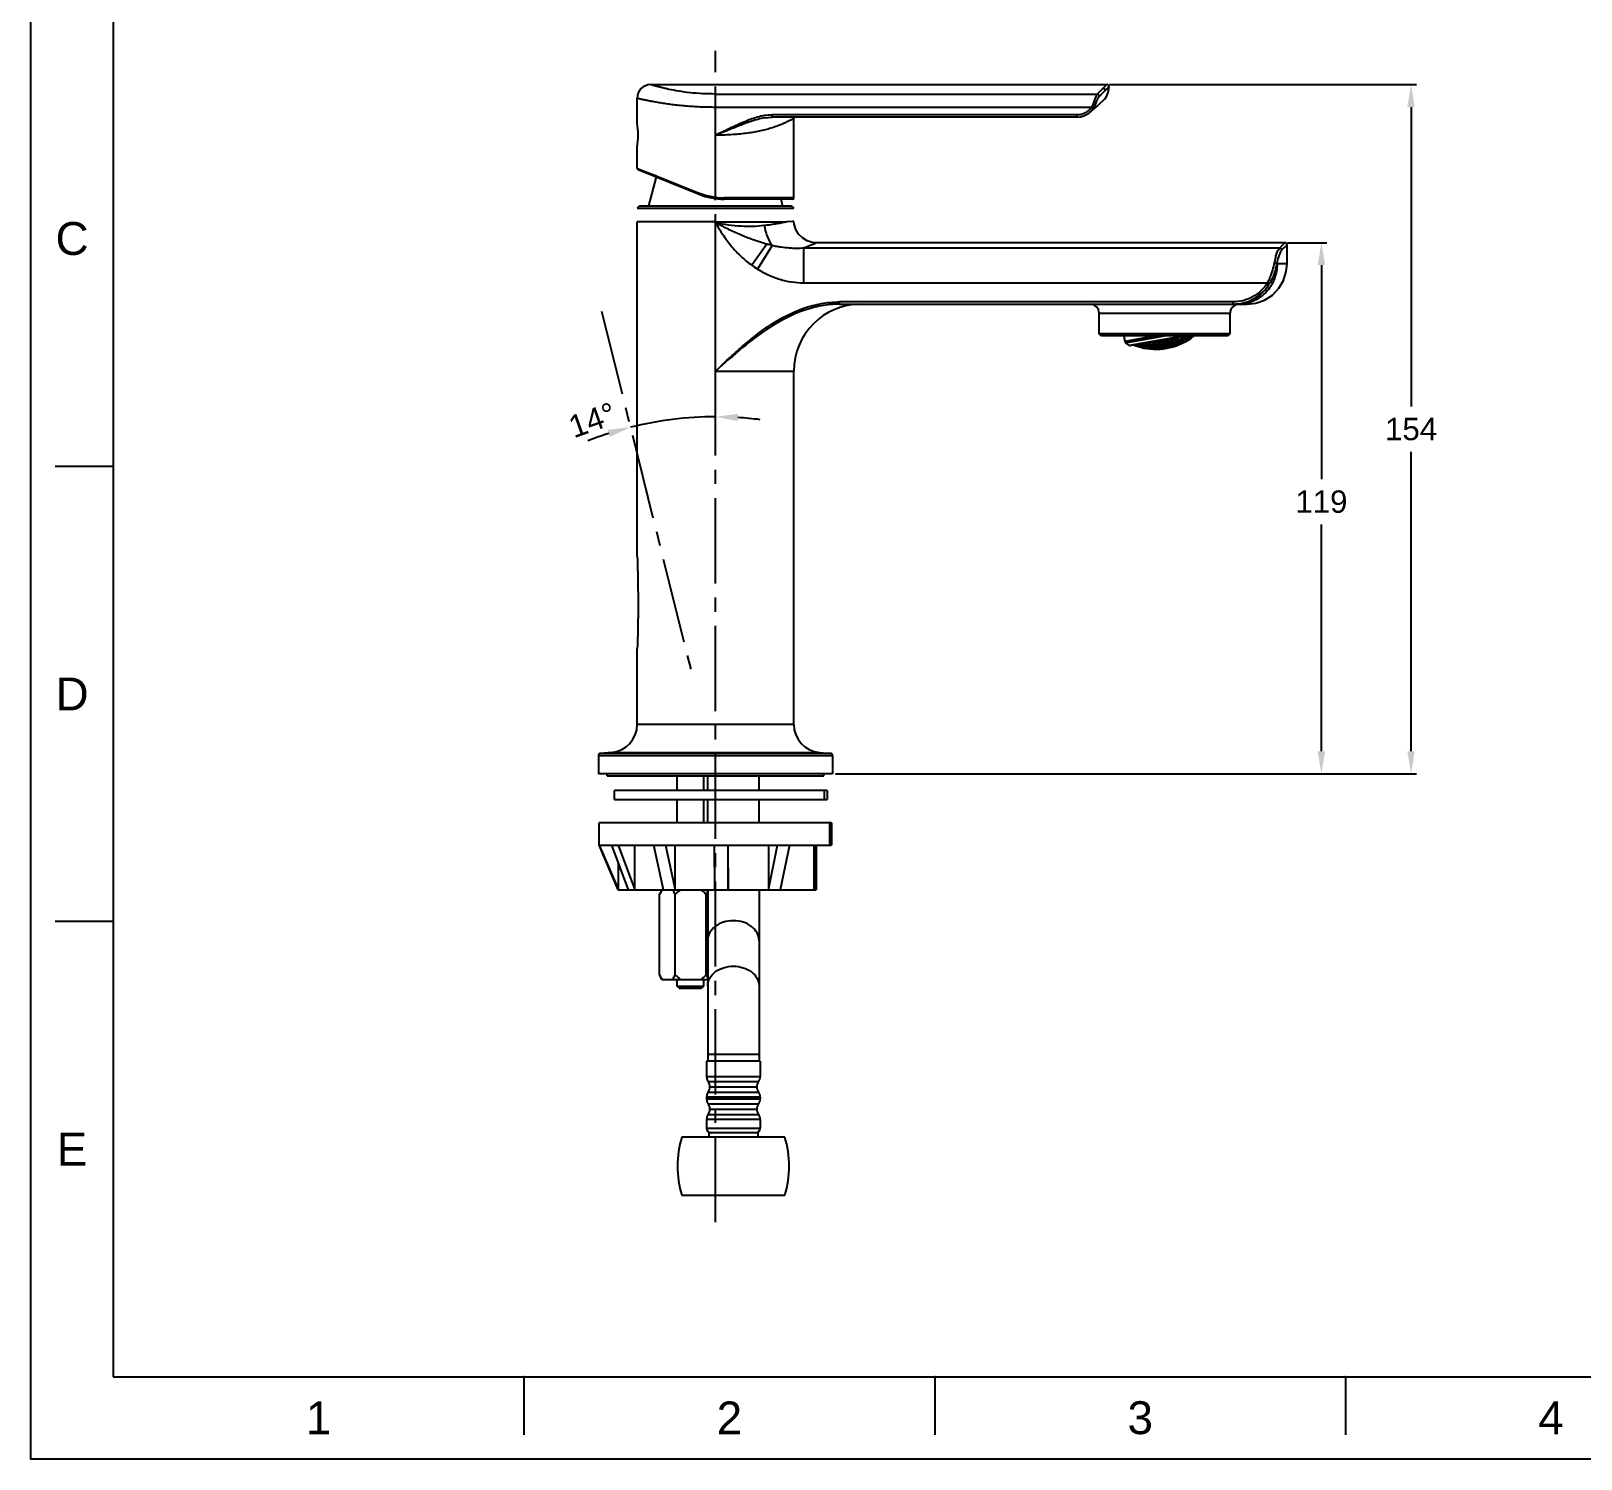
# Model space of a CAD drawing. Extents: x 9520 to 10292, y -16148 to -15602.
# Drawn here: x 9520.3 to 9867, y -16148.1 to -15828.7 of the extents above; entities that cross this region are included whole.
import ezdxf

# ---------------------------------------------------------------- set-up
doc = ezdxf.new("R2010")
doc.units = 0
doc.header["$MEASUREMENT"] = 0
doc.linetypes.add('CENTER2', pattern=[28.575, 19.05, -3.175, 3.175, -3.175])
doc.layers.get('0').update_dxf_attribs({"linetype": 'CONTINUOUS'})
doc.layers.get('DEFPOINTS').update_dxf_attribs({"linetype": 'CONTINUOUS'})
for name, color, linetype in [('CENTER', 1, 'CENTER2'), ('DIM', 2, 'CONTINUOUS'), ('FORM', 7, 'CONTINUOUS')]:
    doc.layers.add(name, color=color, linetype=linetype)
doc.styles.get("Standard").update_dxf_attribs({"font": 'arial.ttf'})
doc.dimstyles.new('ISO-25', dxfattribs={"dimtxt": 4, "dimasz": 4, "dimexe": 1.25, "dimexo": 0.625, "dimtad": 1, "dimtih": 1, "dimtoh": 1, "dimdec": 1, "dimdsep": 46, "dimtxsty": 'Standard', "dimcen": 2.5, "dimclrd": 3, "dimclre": 3, "dimclrt": 4, "dimadec": 0, "dimazin": 0, "dimtfac": 1, "dimtdec": 1, "dimtmove": 0, "dimatfit": 3, "dimfxl": 1, "dimtfillclr": 4, "dimarcsym": 0})
doc.dimstyles.new('사본 ISO-25', dxfattribs={"dimtxt": 4, "dimasz": 4, "dimexe": 1.25, "dimexo": 0.625, "dimgap": 1, "dimtad": 1, "dimtoh": 1, "dimdec": 1, "dimdsep": 46, "dimtxsty": 'Standard', "dimcen": 2.5, "dimclrd": 3, "dimclre": 3, "dimclrt": 4, "dimadec": 0, "dimazin": 0, "dimtfac": 1, "dimtdec": 1, "dimtmove": 0, "dimatfit": 3, "dimfxl": 1, "dimtfillclr": 4, "dimarcsym": 0})

# ---------------------------------------------------------------- blocks, each defined once
blk = doc.blocks.new('*D22')
at = {"layer": 'DEFPOINTS', "color": 0, "transparency": 16777216}
for p in [(9800.77, -15876.09), (9808.95, -15876.09), (9699.63, -15994.84)]:
    blk.add_point(p, dxfattribs=at)
at = {"layer": 'DIM', "color": 3, "lineweight": -2, "transparency": 16777216}
for p, q in [((9801.39, -15876.09), (9810.2, -15876.09)), ((9808.95, -15881.09), (9808.95, -15928.98)), ((9808.95, -15989.84), (9808.95, -15939.08)), ((9700.25, -15994.84), (9810.2, -15994.84))]:
    blk.add_line(p, q, dxfattribs=at)
at = {"layer": 'DIM', "color": 3, "transparency": 16777216}
for points in [[(9808.11, -15881.09), (9809.78, -15881.09), (9808.95, -15876.09)], [(9808.11, -15989.84), (9809.78, -15989.84), (9808.95, -15994.84)]]:
    blk.add_solid(points, dxfattribs=at)
at = {"layer": 'DIM', "color": 4, "transparency": 16777216, "insert": (9808.95, -15934.03), "char_height": 5, "attachment_point": 5}
blk.add_mtext('119', dxfattribs=at)
blk = doc.blocks.new('*D23')
at = {"layer": 'DEFPOINTS', "color": 0, "transparency": 16777216}
for p in [(9760.93, -15840.74), (9829.01, -15840.74), (9699.63, -15994.84)]:
    blk.add_point(p, dxfattribs=at)
at = {"layer": 'DIM', "color": 3, "lineweight": -2, "transparency": 16777216}
for p, q in [((9761.55, -15840.74), (9830.26, -15840.74)), ((9829.01, -15845.74), (9829.01, -15912.74)), ((9829.01, -15989.84), (9829.01, -15922.84)), ((9700.25, -15994.84), (9830.26, -15994.84))]:
    blk.add_line(p, q, dxfattribs=at)
at = {"layer": 'DIM', "color": 3, "transparency": 16777216}
for points in [[(9828.17, -15845.74), (9829.84, -15845.74), (9829.01, -15840.74)], [(9828.17, -15989.84), (9829.84, -15989.84), (9829.01, -15994.84)]]:
    blk.add_solid(points, dxfattribs=at)
at = {"layer": 'DIM', "color": 4, "transparency": 16777216, "insert": (9829.01, -15917.79), "char_height": 5, "attachment_point": 5}
blk.add_mtext('154', dxfattribs=at)
blk = doc.blocks.new('*D28')
at = {"layer": 'DEFPOINTS', "color": 0, "transparency": 16777216}
for p in [(9673.43, -15833.19), (9647.92, -15891.4), (9667.03, -15915.29), (9668.49, -15973.89), (9673.43, -16083.43)]:
    blk.add_point(p, dxfattribs=at)
at = {"layer": 'DIM', "color": 3, "lineweight": -2, "transparency": 16777216}
for start, end in [(90, 104), (82.7156, 86.3578), (107.6422, 111.2844)]:
    blk.add_arc((9673.43, -15993.7), 78.67, start, end, dxfattribs=at)
at = {"layer": 'DIM', "color": 3, "transparency": 16777216}
for points in [[(9678.4, -15916.02), (9678.45, -15914.35), (9673.43, -15915.03)], [(9649.36, -15917.92), (9649.81, -15919.53), (9654.4, -15917.36)]]:
    blk.add_solid(points, dxfattribs=at)
at = {"layer": 'DIM', "color": 4, "transparency": 16777216, "insert": (9645.88, -15915.74), "char_height": 5, "attachment_point": 5, "rotation": 19.4633}
blk.add_mtext('14°', dxfattribs=at)

msp = doc.modelspace()

# ---------------------------------------------------------------- linework, layer by layer
at = {"color": 7, "linetype": 'Continuous'}
for p, q in [((9655.93, -15849.39), (9655.93, -15843.74)), ((9658.93, -15840.74), (9760.93, -15840.74)), ((9673.43, -15852.05), (9673.43, -15842.83)), ((9673.43, -15842.83), (9758.79, -15842.83)), ((9760.11, -15841.56), (9760.93, -15840.74)), ((9761.43, -15841.24), (9760.6, -15842.05)), ((9760.6, -15842.05), (9761.43, -15841.34)), ((9761.06, -15841.6), (9760.6, -15842.05)), ((9761.34, -15841.42), (9761.43, -15841.34)), ((9761.43, -15841.24), (9761.43, -15841.34)), ((9673.43, -15845.74), (9757.56, -15845.74)), ((9686.1, -15848.02), (9686.1, -15847.52)), ((9754.26, -15847.52), (9686.1, -15847.52)), ((9754.26, -15847.52), (9754.26, -15848.02)), ((9757.08, -15847), (9757.05, -15847.02)), ((9757.08, -15847), (9757.76, -15846.44)), ((9757.56, -15845.74), (9757.98, -15846.02)), ((9757.76, -15846.44), (9758.77, -15845.55)), ((9684.34, -15848.19), (9686.1, -15848.02)), ((9754.26, -15848.02), (9686.1, -15848.02)), ((9690.93, -15866.04), (9690.93, -15848.34)), ((9655.93, -15859.46), (9655.93, -15854.69)), ((9655.93, -15859.46), (9660.21, -15861.16)), ((9655.93, -15859.46), (9656.17, -15859.55)), ((9656.12, -15859.74), (9669.75, -15865.25)), ((9656.19, -15859.56), (9656.89, -15859.84)), ((9660.16, -15861.37), (9658.43, -15867.84)), ((9660.19, -15861.15), (9669.8, -15864.97)), ((9656.43, -15867.84), (9655.93, -15868.34)), ((9656.43, -15867.84), (9690.43, -15867.84)), ((9690.63, -15866.34), (9675.37, -15866.34)), ((9690.93, -15866.04), (9675.41, -15866.04)), ((9688.03, -15866.34), (9688.43, -15867.84)), ((9690.43, -15867.84), (9690.93, -15868.34)), ((9655.93, -15868.34), (9690.93, -15868.34)), ((9655.93, -15946.16), (9655.93, -15871.39)), ((9673.43, -15871.39), (9655.93, -15871.39)), ((9673.43, -15871.39), (9689.39, -15871.39)), ((9673.43, -15904.84), (9673.43, -15871.55)), ((9673.46, -15871.67), (9673.51, -15871.63)), ((9690.68, -15871.38), (9689.4, -15871.39)), ((9690.94, -15871.38), (9690.68, -15871.38)), ((9673.94, -15871.84), (9673.69, -15871.99)), ((9684.89, -15876.41), (9681.53, -15881.13)), ((9686.07, -15876.68), (9682.83, -15881.99)), ((9693.19, -15885.05), (9693.19, -15877.21)), ((9693.19, -15877.21), (9799.64, -15877.21)), ((9800.77, -15876.09), (9695.93, -15876.09)), ((9799.64, -15877.21), (9800.77, -15876.09)), ((9801.27, -15876.59), (9800.13, -15877.7)), ((9801.27, -15880.84), (9801.27, -15876.59)), ((9801.27, -15880.84), (9798.94, -15880.84)), ((9693.19, -15885.05), (9796.89, -15885.05)), ((9796.89, -15885.05), (9797.3, -15885.3)), ((9701.13, -15889.84), (9701.13, -15889.34)), ((9789.13, -15889.34), (9701.13, -15889.34)), ((9701.13, -15889.84), (9792.26, -15889.84)), ((9759.24, -15896.44), (9759.24, -15891.84)), ((9759.24, -15891.84), (9788.54, -15891.84)), ((9788.54, -15896.44), (9788.54, -15891.84)), ((9789.13, -15889.34), (9789.13, -15889.84)), ((9788.54, -15896.44), (9759.24, -15896.44)), ((9759.74, -15896.94), (9759.24, -15896.44)), ((9788.04, -15896.94), (9759.74, -15896.94)), ((9764.75, -15896.94), (9764.96, -15898.16)), ((9771.89, -15896.94), (9764.96, -15898.16)), ((9765.17, -15898.48), (9773.89, -15896.95)), ((9766.06, -15899.11), (9765.17, -15898.48)), ((9778.35, -15896.94), (9766.06, -15899.11)), ((9778.43, -15896.94), (9766.1, -15899.12)), ((9767.04, -15899.02), (9767.04, -15898.99)), ((9767.13, -15898.93), (9767.14, -15899.01)), ((9767.26, -15899.08), (9767.26, -15899.1)), ((9767.78, -15899.18), (9767.76, -15899.05)), ((9767.82, -15898.81), (9767.86, -15899.05)), ((9767.98, -15899.12), (9768, -15899.25)), ((9768.48, -15899.14), (9768.45, -15898.94)), ((9768.54, -15899.44), (9768.49, -15899.2)), ((9768.51, -15898.69), (9768.55, -15898.92)), ((9768.55, -15899.44), (9768.54, -15899.44)), ((9768.54, -15899.46), (9768.54, -15899.48)), ((9768.6, -15899.21), (9768.65, -15899.47)), ((9768.67, -15899), (9768.7, -15899.2)), ((9769.16, -15898.95), (9769.11, -15898.68)), ((9769.2, -15898.57), (9769.21, -15898.64)), ((9769.25, -15899.43), (9769.27, -15899.56)), ((9769.28, -15899.03), (9769.35, -15899.42)), ((9769.33, -15898.73), (9769.38, -15899)), ((9769.81, -15898.6), (9769.79, -15898.46)), ((9769.93, -15898.7), (9770.02, -15899.22)), ((9769.96, -15899.44), (9769.93, -15899.25)), ((9769.99, -15898.43), (9770.03, -15898.64)), ((9770.14, -15899.28), (9770.17, -15899.47)), ((9770.58, -15898.32), (9770.67, -15898.87)), ((9770.62, -15899.18), (9770.58, -15898.92)), ((9770.74, -15899.24), (9770.8, -15899.62)), ((9770.79, -15898.94), (9770.83, -15899.2)), ((9771.26, -15898.76), (9771.2, -15898.43)), ((9771.27, -15898.2), (9771.29, -15898.35)), ((9771.4, -15899.58), (9771.37, -15899.39)), ((9771.38, -15898.84), (9771.47, -15899.35)), ((9771.41, -15898.44), (9771.47, -15898.77)), ((9771.58, -15899.4), (9771.61, -15899.58)), ((9771.87, -15898.18), (9771.85, -15898.1)), ((9771.99, -15898.27), (9772.1, -15898.93)), ((9772.06, -15899.24), (9772.01, -15898.99)), ((9772.06, -15898.06), (9772.08, -15898.18)), ((9772.17, -15899.3), (9772.23, -15899.66)), ((9772.22, -15898.99), (9772.26, -15899.24)), ((9772.68, -15898.76), (9772.63, -15898.44)), ((9772.64, -15897.96), (9772.71, -15898.35)), ((9772.82, -15899.56), (9772.79, -15899.38)), ((9772.8, -15898.82), (9772.89, -15899.32)), ((9772.83, -15898.42), (9772.89, -15898.75)), ((9773, -15899.36), (9773.03, -15899.54)), ((9773.28, -15898.11), (9773.23, -15897.86)), ((9773.4, -15898.19), (9773.51, -15898.83)), ((9773.46, -15899.16), (9773.42, -15898.91)), ((9773.43, -15897.82), (9773.48, -15898.09)), ((9773.57, -15899.2), (9773.64, -15899.56)), ((9773.62, -15898.89), (9773.67, -15899.13)), ((9774.02, -15897.72), (9774.11, -15898.18)), ((9774.08, -15898.6), (9774.02, -15898.28)), ((9774.22, -15899.4), (9774.18, -15899.22)), ((9774.19, -15898.66), (9774.28, -15899.15)), ((9774.22, -15898.25), (9774.28, -15898.57)), ((9774.39, -15899.18), (9774.42, -15899.36)), ((9774.66, -15897.88), (9774.61, -15897.61)), ((9774.77, -15897.95), (9774.89, -15898.59)), ((9774.84, -15898.93), (9774.8, -15898.68)), ((9774.81, -15897.58), (9774.86, -15897.83)), ((9774.94, -15899.45), (9774.92, -15899.37)), ((9774.95, -15898.96), (9775.02, -15899.32)), ((9775, -15898.63), (9775.04, -15898.88)), ((9775.12, -15899.33), (9775.14, -15899.41)), ((9775.44, -15898.3), (9775.39, -15897.97)), ((9775.4, -15897.47), (9775.47, -15897.86)), ((9775.55, -15898.34), (9775.64, -15898.84)), ((9775.58, -15899.09), (9775.55, -15898.91)), ((9775.58, -15897.91), (9775.64, -15898.24)), ((9775.75, -15898.86), (9775.78, -15899.04)), ((9776.01, -15897.49), (9775.99, -15897.37)), ((9776.13, -15897.55), (9776.24, -15898.2)), ((9776.2, -15898.55), (9776.15, -15898.3)), ((9776.19, -15897.33), (9776.21, -15897.42)), ((9776.29, -15899.08), (9776.28, -15899)), ((9776.31, -15898.57), (9776.37, -15898.93)), ((9776.35, -15898.23), (9776.39, -15898.48)), ((9776.47, -15898.93), (9776.49, -15899.01)), ((9776.78, -15897.84), (9776.73, -15897.51)), ((9776.78, -15897.23), (9776.81, -15897.38)), ((9776.89, -15897.87), (9776.98, -15898.37)), ((9776.93, -15898.65), (9776.89, -15898.46)), ((9776.92, -15897.43), (9776.98, -15897.76)), ((9777.09, -15898.38), (9777.12, -15898.57)), ((9777.47, -15897.11), (9777.57, -15897.65)), ((9777.53, -15898.02), (9777.48, -15897.76)), ((9777.62, -15898.56), (9777.61, -15898.48)), ((9777.63, -15898.03), (9777.7, -15898.4)), ((9777.67, -15897.67), (9777.72, -15897.93)), ((9778.1, -15897.22), (9778.06, -15897.01)), ((9778.2, -15897.24), (9778.3, -15897.76)), ((9778.24, -15898.05), (9778.21, -15897.86)), ((9778.26, -15896.97), (9778.29, -15897.11)), ((9778.4, -15897.76), (9778.43, -15897.95)), ((9778.83, -15897.33), (9778.78, -15897.06)), ((9778.93, -15897.33), (9779, -15897.72)), ((9778.97, -15896.95), (9779.01, -15897.21)), ((9779.12, -15897.82), (9779.1, -15897.7)), ((9779.53, -15897.29), (9779.5, -15897.09)), ((9779.57, -15896.94), (9779.58, -15896.97)), ((9779.63, -15897.27), (9779.68, -15897.53)), ((9779.68, -15896.96), (9779.72, -15897.16)), ((9779.77, -15897.46), (9779.73, -15897.22)), ((9779.78, -15897.5), (9779.77, -15897.48)), ((9780.21, -15897.1), (9780.18, -15896.96)), ((9788.04, -15896.94), (9788.54, -15896.44)), ((9770.92, -15899.66), (9770.93, -15899.74)), ((9772.15, -15899.78), (9772.14, -15899.7)), ((9772.34, -15899.69), (9772.36, -15899.77)), ((9773.56, -15899.69), (9773.54, -15899.61)), ((9773.75, -15899.58), (9773.76, -15899.66)), ((9673.43, -15904.84), (9690.93, -15904.84)), ((9690.93, -15983.81), (9690.93, -15904.84)), ((9655.93, -15983.81), (9655.93, -15966.83)), ((9690.93, -15983.81), (9655.93, -15983.81)), ((9647.23, -15990.8), (9647.23, -15994.84)), ((9647.23, -15990.8), (9699.63, -15990.8)), ((9650.18, -15990.08), (9647.68, -15990.3)), ((9699.17, -15990.3), (9647.68, -15990.3)), ((9650.18, -15990.08), (9696.68, -15990.08)), ((9696.68, -15990.08), (9699.17, -15990.3)), ((9699.63, -15990.8), (9699.63, -15994.84)), ((9699.63, -15994.84), (9647.23, -15994.84)), ((9649.23, -15995.34), (9649.23, -15994.84)), ((9649.23, -15995.34), (9697.63, -15995.34)), ((9664.83, -15998.58), (9664.83, -15995.34)), ((9670.83, -15998.58), (9670.83, -15995.34)), ((9671.68, -15998.58), (9671.68, -15995.34)), ((9683.18, -15998.58), (9683.18, -15995.34)), ((9697.63, -15995.34), (9697.63, -15994.84)), ((9650.83, -16000.58), (9650.83, -15998.58)), ((9698.4, -15998.58), (9650.83, -15998.58)), ((9697.81, -16000.58), (9697.81, -15998.58)), ((9698.4, -15998.58), (9698.4, -16000.58)), ((9650.83, -16000.58), (9698.4, -16000.58)), ((9664.83, -16005.84), (9664.83, -16000.58)), ((9670.83, -16005.84), (9670.83, -16000.58)), ((9671.68, -16005.84), (9671.68, -16000.58)), ((9683.18, -16005.84), (9683.18, -16000.58)), ((9647.42, -16010.84), (9647.42, -16005.84)), ((9699.4, -16005.84), (9647.42, -16005.84)), ((9698.94, -16005.84), (9698.94, -16010.84)), ((9698.99, -16010.84), (9698.99, -16005.84)), ((9699.35, -16005.84), (9699.35, -16010.84)), ((9699.4, -16010.84), (9699.4, -16005.84)), ((9651.67, -16020.84), (9647.42, -16010.84)), ((9647.42, -16010.84), (9699.4, -16010.84)), ((9647.44, -16010.84), (9651.7, -16020.84)), ((9653.95, -16020.84), (9650.23, -16010.84)), ((9651.68, -16010.84), (9655.4, -16020.84)), ((9655.4, -16020.84), (9655.4, -16010.84)), ((9661.83, -16020.84), (9659.64, -16010.84)), ((9662.22, -16010.84), (9664.4, -16020.84)), ((9664.4, -16020.84), (9664.4, -16010.84)), ((9673.29, -16020.84), (9673.22, -16010.84)), ((9676.22, -16010.84), (9676.29, -16020.84)), ((9676.29, -16020.84), (9676.29, -16010.84)), ((9685.26, -16010.84), (9685.26, -16020.84)), ((9685.26, -16020.84), (9687.32, -16010.84)), ((9689.95, -16010.84), (9687.88, -16020.84)), ((9695.48, -16020.84), (9695.48, -16010.84)), ((9695.62, -16020.84), (9695.62, -16010.84)), ((9695.98, -16010.84), (9695.98, -16020.84)), ((9651.7, -16020.84), (9651.7, -16014.81)), ((9651.67, -16020.84), (9695.98, -16020.84)), ((9661.4, -16020.84), (9660.94, -16021.76)), ((9671.68, -16020.84), (9671.68, -16059.14)), ((9683.18, -16020.84), (9683.18, -16059.14)), ((9660.9, -16039.84), (9660.9, -16021.84)), ((9664.43, -16039.84), (9664.43, -16021.84)), ((9671.35, -16039.84), (9671.35, -16021.84)), ((9661.4, -16040.84), (9660.94, -16039.92)), ((9661.4, -16040.84), (9671.68, -16040.84)), ((9664.83, -16042.34), (9664.83, -16040.84)), ((9670.83, -16042.34), (9670.83, -16040.84)), ((9665.33, -16042.84), (9664.83, -16042.34)), ((9664.83, -16042.34), (9670.83, -16042.34)), ((9665.33, -16042.84), (9670.33, -16042.84)), ((9670.33, -16042.84), (9670.83, -16042.34)), ((9683.18, -16057.63), (9671.68, -16057.63)), ((9683.43, -16059.14), (9671.43, -16059.14)), ((9671.43, -16059.14), (9671.43, -16062.58)), ((9683.43, -16059.14), (9683.43, -16062.58)), ((9671.43, -16062.58), (9683.43, -16062.58)), ((9683.05, -16063.74), (9671.8, -16063.74)), ((9672.18, -16064.89), (9682.68, -16064.89)), ((9683.43, -16067.2), (9671.43, -16067.2)), ((9671.43, -16067.2), (9671.43, -16067.58)), ((9671.43, -16067.58), (9683.43, -16067.58)), ((9671.8, -16066.04), (9683.05, -16066.04)), ((9683.05, -16068.74), (9671.8, -16068.74)), ((9683.43, -16067.2), (9683.43, -16067.58)), ((9683.43, -16072.2), (9671.43, -16072.2)), ((9671.43, -16072.2), (9671.43, -16074.14)), ((9671.8, -16071.04), (9683.05, -16071.04)), ((9672.18, -16069.89), (9682.68, -16069.89)), ((9683.43, -16072.2), (9683.43, -16074.14)), ((9688.93, -16076.14), (9665.93, -16076.14)), ((9671.43, -16074.14), (9683.43, -16074.14)), ((9682.93, -16075.14), (9671.93, -16075.14)), ((9671.93, -16075.14), (9671.93, -16076.14)), ((9682.93, -16075.14), (9682.93, -16076.14)), ((9665.93, -16089.14), (9688.93, -16089.14))]:
    msp.add_line(p, q, dxfattribs=at)
for points in [[(9754.26, -15848.02), (9755.04, -15847.95), (9755.99, -15847.66), (9756.87, -15847.16), (9757.05, -15847.02)], [(9758.77, -15845.55), (9759.49, -15844.88), (9760.15, -15844.27)], [(9755.35, -15847.85), (9755.96, -15847.67), (9755.98, -15847.66)], [(9655.93, -15859.46), (9655.94, -15859.53), (9655.97, -15859.61), (9656.03, -15859.69), (9656.12, -15859.74)], [(9695.93, -15876.09), (9695.04, -15876.01), (9693.9, -15875.66), (9692.85, -15875.03), (9691.99, -15874.16), (9691.36, -15873.11), (9691.01, -15871.97), (9690.94, -15871.38)], [(9799.64, -15877.21), (9800.48, -15876.38), (9800.77, -15876.09)], [(9801.27, -15876.59), (9800.98, -15876.88), (9800.13, -15877.7)], [(9801.27, -15876.59), (9801.25, -15876.45), (9801.19, -15876.32), (9801.1, -15876.22), (9800.99, -15876.14), (9800.87, -15876.1), (9800.77, -15876.09)], [(9792.27, -15889.84), (9794.29, -15889.61), (9796.23, -15888.92), (9797.98, -15887.79), (9799.43, -15886.29), (9800.49, -15884.51), (9801.1, -15882.56), (9801.27, -15880.84)]]:
    msp.add_lwpolyline(points, dxfattribs=at)
for centre, radius, start, end in [((9658.93, -15843.74), 3, 90, 180), ((9638.63, -15852.04), 17.5, 351.2903, 8.7097), ((9693.9, -15848.34), 2.97, 173.7737, 179.9755), ((9675.37, -15851.34), 15, 248, 270), ((9675.32, -15851.08), 14.94, 248.342, 248.4859), ((9675.41, -15850.81), 15.23, 248.5311, 269.9788), ((9690.63, -15866.04), 0.3, 270, 0), ((9696.81, -15847.98), 33.2, 225.2267, 225.4159), ((9694.88, -15862.41), 22.99, 234.5001, 238.4011), ((9789.47, -15880.62), 9.13, 314.8611, 329.1041), ((9705.93, -15904.84), 15, 90, 180), ((9757.24, -15891.84), 2, 0, 90), ((9790.54, -15891.84), 2, 90, 180), ((9765.46, -15898.07), 0.5, 190, 235), ((9766.09, -15899.07), 0.05, 235, 280), ((9771.74, -15888.23), 11.75, 245.9985, 246.3837), ((9771.85, -15888.19), 11.8, 245.7807, 245.9795), ((9771.94, -15885.92), 13.99, 249.4911, 250.4579), ((9771.84, -15888.22), 11.77, 245.9793, 246.4941), ((9770.15, -15888.85), 10.6, 253.5141, 254.202), ((9770.23, -15888.91), 10.59, 253.6893, 256.5695), ((9770.13, -15888.94), 10.5, 254.1988, 257.0948), ((9772.45, -15888.11), 11.9, 244.8963, 246.7954), ((9772.55, -15888.07), 11.93, 244.8261, 246.4046), ((9772.52, -15888.15), 11.85, 246.4059, 246.8579), ((9770.21, -15889.01), 10.49, 256.5732, 257.2556), ((9769.73, -15889.14), 10.08, 259.3062, 260.0271), ((9772, -15888.41), 11.58, 249.2376, 249.7383), ((9769.83, -15889.18), 10.1, 259.4401, 263.0207), ((9769.72, -15889.22), 10, 260.0247, 262.9178), ((9771.96, -15888.52), 11.47, 249.7346, 252.6459), ((9772.07, -15888.47), 11.52, 249.3137, 252.1397), ((9773.13, -15887.99), 11.92, 244.8087, 246.8613), ((9773.23, -15887.96), 11.92, 244.8746, 246.4821), ((9773.2, -15888.03), 11.84, 246.4835, 246.8773), ((9771.94, -15885.92), 13.98, 255.9264, 304.0736), ((9769.34, -15889.39), 9.56, 265.2287, 268.9044), ((9772.02, -15888.62), 11.36, 252.1936, 252.7071), ((9772.68, -15888.31), 11.64, 249.4563, 249.9023), ((9770.43, -15889.2), 10.42, 260.1299, 263.588), ((9769.44, -15889.4), 9.63, 265.3737, 269.0208), ((9772.65, -15888.42), 11.52, 249.8985, 252.8422), ((9772.75, -15888.38), 11.55, 249.4889, 252.4168), ((9773.8, -15887.87), 11.78, 245.7221, 246.5865), ((9773.89, -15887.86), 11.75, 245.9352, 246.5518), ((9768.99, -15889.49), 9.15, 271.389, 275.1588), ((9772.71, -15888.49), 11.44, 252.4211, 252.8824), ((9773.34, -15888.26), 11.51, 249.3604, 252.7599), ((9769.09, -15889.5), 9.23, 271.4988, 275.2345), ((9770.06, -15889.43), 10.01, 265.9439, 269.4456), ((9773.43, -15888.24), 11.5, 249.3524, 252.3476), ((9774.01, -15888.11), 11.34, 248.9384, 252.4032), ((9773.4, -15888.35), 11.38, 252.3522, 252.7663), ((9769.71, -15889.55), 9.68, 271.8845, 275.4467), ((9774.11, -15888.05), 11.35, 248.8908, 252.3541), ((9769.8, -15889.55), 9.74, 271.9674, 275.5065), ((9772.99, -15888.67), 11.16, 255.3838, 258.7166), ((9769.36, -15889.57), 9.39, 278.0599, 281.7089), ((9773.57, -15888.53), 11.08, 255.1715, 258.5342), ((9774.68, -15887.91), 11.08, 249.4564, 251.719), ((9769.46, -15889.58), 9.46, 278.1058, 281.727), ((9773.67, -15888.51), 11.06, 255.1548, 258.5245), ((9774.77, -15887.9), 11.02, 250.0021, 251.6286), ((9768.99, -15889.5), 9.15, 284.5765, 288.3432), ((9774.25, -15888.34), 10.89, 254.708, 258.1407), ((9769.09, -15889.51), 9.24, 284.5675, 288.3004), ((9774.34, -15888.31), 10.85, 254.6516, 258.097), ((9770.07, -15889.6), 9.85, 278.1713, 281.6506), ((9770.17, -15889.6), 9.9, 278.211, 281.6714), ((9774.92, -15888.1), 10.59, 253.9249, 257.4733), ((9775.02, -15888.06), 10.54, 253.8192, 257.3876), ((9769.71, -15889.55), 9.68, 284.3474, 287.9075), ((9773.86, -15888.72), 10.71, 260.9053, 264.2562), ((9769.81, -15889.55), 9.74, 284.3498, 287.887), ((9773.96, -15888.69), 10.69, 260.8865, 264.2468), ((9769.31, -15889.41), 9.57, 290.8507, 294.5211), ((9774.53, -15888.5), 10.46, 260.4488, 263.8875), ((9769.41, -15889.41), 9.64, 290.7992, 294.4416), ((9774.63, -15888.47), 10.42, 260.3972, 263.8514), ((9770.42, -15889.56), 10.07, 284.1978, 287.6183), ((9770.51, -15889.56), 10.11, 284.2083, 287.6135), ((9775.2, -15888.25), 10.1, 259.7216, 263.2973), ((9775.29, -15888.21), 10.04, 259.6278, 263.2268), ((9770.02, -15889.44), 10.02, 290.3669, 293.8651), ((9774.18, -15888.82), 10.4, 266.6373, 270.0006), ((9770.12, -15889.44), 10.07, 290.3408, 293.82), ((9771.12, -15889.55), 10.32, 284.1051, 284.653), ((9774.28, -15888.79), 10.36, 266.6245, 269.9998), ((9771.12, -15889.53), 10.34, 284.6541, 287.436), ((9771.21, -15889.52), 10.37, 284.1235, 287.4437), ((9771.94, -15885.92), 13.86, 277.528, 282.472), ((9769.58, -15889.24), 10.03, 296.853, 300.4597), ((9774.85, -15888.59), 10.09, 266.2467, 269.7179), ((9769.68, -15889.24), 10.09, 296.7748, 300.3578), ((9774.94, -15888.55), 10.04, 266.2089, 269.699), ((9770.75, -15889.47), 10.3, 290.0468, 290.5553), ((9773.85, -15889.03), 10.4, 272.5932, 275.9053), ((9770.73, -15889.43), 10.35, 290.5573, 293.4324), ((9770.83, -15889.43), 10.38, 290.0422, 293.4133), ((9773.95, -15889), 10.37, 272.6073, 275.3821), ((9775.51, -15888.32), 9.66, 265.6432, 269.2774), ((9775.61, -15888.3), 9.57, 265.4789, 269.1493), ((9770.29, -15889.26), 10.4, 296.2114, 299.6732), ((9773.95, -15889.03), 10.35, 275.3831, 275.93), ((9774.52, -15888.83), 10.14, 272.439, 275.836), ((9770.39, -15889.23), 10.46, 296.1125, 299.5512), ((9771.44, -15889.43), 10.52, 289.8569, 290.377), ((9774.62, -15888.82), 10.07, 272.3817, 275.8022), ((9771.43, -15889.38), 10.56, 290.3788, 293.1712), ((9771.52, -15889.36), 10.6, 289.8395, 293.1369), ((9771.94, -15885.92), 13.86, 283.3179, 288.2873), ((9769.79, -15888.98), 10.54, 302.6124, 306.1808), ((9775.2, -15888.6), 9.74, 272.113, 275.6502), ((9769.89, -15888.98), 10.59, 302.5267, 306.0751), ((9775.29, -15888.57), 9.68, 272.0925, 275.6526), ((9771.03, -15889.27), 10.63, 295.7493, 296.2206), ((9774.2, -15889), 10.21, 278.3598, 281.7134), ((9771, -15889.2), 10.69, 296.2234, 299.1128), ((9771.1, -15889.2), 10.71, 295.7438, 299.0947), ((9774.3, -15888.97), 10.18, 278.3826, 281.7489), ((9775.85, -15888.31), 9.24, 271.6996, 275.4325), ((9775.94, -15888.27), 9.15, 271.6568, 275.4235), ((9770.55, -15889.06), 10.77, 301.8977, 302.3), ((9770.5, -15888.98), 10.86, 302.3041, 305.3474), ((9774.87, -15888.77), 9.9, 278.3286, 281.789), ((9770.6, -15888.98), 10.89, 301.8593, 305.292), ((9771.72, -15889.2), 10.79, 295.5375, 296.0329), ((9774.96, -15888.74), 9.85, 278.3494, 281.8287), ((9771.69, -15889.14), 10.85, 296.0355, 298.8473), ((9771.79, -15889.15), 10.85, 295.5535, 298.3757), ((9771.94, -15885.92), 13.86, 289.1421, 294.1903), ((9769.97, -15888.74), 11.02, 308.3714, 309.9979), ((9775.53, -15888.51), 9.46, 278.273, 281.8942), ((9770.05, -15888.72), 11.08, 308.281, 310.5436), ((9771.76, -15889.09), 10.92, 298.3735, 298.854), ((9775.62, -15888.47), 9.39, 278.2911, 281.9401), ((9771.25, -15889.01), 10.98, 301.4706, 301.9105), ((9774.53, -15888.85), 10.11, 284.3046, 287.7111), ((9771.2, -15888.94), 11.07, 301.9142, 304.8442), ((9771.3, -15888.93), 11.08, 301.4658, 304.8285), ((9774.63, -15888.82), 10.06, 284.3528, 287.1552), ((9770.71, -15888.76), 11.23, 307.6371, 308.0024), ((9774.62, -15888.8), 10.09, 287.1546, 287.7744), ((9770.64, -15888.67), 11.35, 308.0074, 311.1106), ((9775.2, -15888.6), 9.74, 284.4935, 288.0326), ((9770.73, -15888.66), 11.38, 307.6027, 311.0557), ((9771.9, -15888.86), 11.16, 301.2834, 304.6162), ((9775.29, -15888.56), 9.68, 284.5533, 288.1155), ((9775.85, -15888.31), 9.23, 284.7655, 288.5012), ((9775.94, -15888.26), 9.15, 284.841, 288.5316), ((9771.41, -15888.7), 11.38, 307.2337, 307.6478), ((9771.34, -15888.61), 11.5, 307.6524, 310.6476), ((9771.43, -15888.59), 11.51, 307.2401, 310.6396), ((9774.92, -15888.57), 10.01, 290.5544, 294.0561), ((9775.48, -15888.33), 9.63, 290.9792, 294.6263), ((9772.1, -15888.6), 11.44, 307.1176, 307.5789), ((9775.58, -15888.3), 9.55, 291.0942, 294.0325), ((9772.03, -15888.51), 11.55, 307.5832, 310.5111), ((9772.14, -15888.51), 11.52, 307.1578, 310.1015), ((9774.48, -15888.49), 10.42, 296.412, 299.8701), ((9775.56, -15888.26), 9.6, 294.0308, 294.7686), ((9772.07, -15888.42), 11.64, 310.0977, 310.5437), ((9771.49, -15888.34), 11.84, 313.1227, 313.3671), ((9775.05, -15888.26), 10.1, 296.9793, 300.5599), ((9772.8, -15888.5), 11.35, 307.2928, 307.6814), ((9775.16, -15888.26), 10, 297.0818, 299.7551), ((9772.69, -15888.36), 11.53, 307.6825, 307.8723), ((9772.7, -15888.37), 11.51, 307.8575, 310.6859), ((9772.81, -15888.37), 11.47, 307.3541, 310.2654), ((9772.74, -15888.28), 11.58, 310.2617, 310.7624), ((9774.63, -15888.23), 10.49, 302.7444, 303.4268), ((9774.61, -15888.2), 10.52, 303.4267, 303.8609), ((9770.41, -15889.56), 10.07, 272.2247, 275.6466), ((9770.51, -15889.56), 10.11, 272.2889, 275.6954), ((9771.94, -15885.92), 13.86, 265.8097, 270.8579), ((9773.19, -15888.89), 10.86, 261.143, 264.4455), ((9773.28, -15888.86), 10.85, 261.1527, 263.9645), ((9773.28, -15888.93), 10.79, 263.9671, 264.4625), ((9770.77, -15889.59), 10.18, 278.2511, 281.6174), ((9770.87, -15889.59), 10.21, 278.2866, 281.6402), ((9771.94, -15885.92), 13.86, 271.7127, 276.6821), ((9773.51, -15889), 10.6, 266.8631, 270.1605), ((9773.61, -15888.98), 10.58, 266.8705, 270.1747), ((9649.63, -15983.81), 6.3, 275, 0), ((9697.23, -15983.81), 6.3, 180, 265), ((9647.73, -15990.8), 0.5, 95, 180), ((9699.13, -15990.8), 0.5, 0, 85), ((9673.43, -16062.58), 2, 180, 215.6591), ((9670.18, -16064.91), 2, 0.59, 35.6591), ((9670.18, -16064.87), 2, 324.3409, 359.41), ((9684.68, -16064.91), 2, 144.3409, 179.41), ((9684.68, -16064.87), 2, 180.59, 215.6591), ((9681.43, -16062.58), 2, 324.3409, 0), ((9673.43, -16067.2), 2, 144.3409, 180), ((9673.43, -16067.58), 2, 180, 215.6591), ((9670.18, -16069.91), 2, 0.59, 35.6591), ((9684.68, -16069.91), 2, 144.3409, 179.41), ((9681.43, -16067.2), 2, 0, 35.6591), ((9681.43, -16067.58), 2, 324.3409, 0), ((9673.43, -16072.2), 2, 144.3409, 180), ((9670.18, -16069.87), 2, 324.3409, 359.41), ((9684.68, -16069.87), 2, 180.59, 215.6591), ((9681.43, -16072.2), 2, 0, 35.6591), ((9686.55, -16082.64), 21.63, 162.5077, 197.4923), ((9672.43, -16074.14), 1, 180, 270), ((9682.43, -16074.14), 1, 270, 0), ((9668.3, -16082.64), 21.63, 342.5077, 17.4923)]:
    msp.add_arc(centre, radius, start, end, dxfattribs=at)
for points, knots in [([(9655.93, -15843.74), (9655.93, -15843.74), (9655.94, -15843.74), (9655.95, -15843.75), (9655.98, -15843.75), (9656.02, -15843.76), (9656.07, -15843.77), (9656.15, -15843.79), (9656.28, -15843.82), (9656.47, -15843.87), (9656.7, -15843.92), (9656.97, -15843.98), (9657.28, -15844.04), (9657.63, -15844.12), (9658.16, -15844.23), (9658.93, -15844.38), (9659.94, -15844.57), (9661.09, -15844.77), (9662.35, -15844.96), (9663.72, -15845.15), (9665.18, -15845.32), (9667.28, -15845.52), (9670.04, -15845.69), (9672.28, -15845.74), (9673.43, -15845.74)], [0, 0, 0, 0, 0.000316, 0.001261, 0.002829, 0.005016, 0.007817, 0.011226, 0.019852, 0.030852, 0.04418, 0.059793, 0.077676, 0.097809, 0.120138, 0.171097, 0.229839, 0.295655, 0.368352, 0.447138, 0.53073, 0.618694, 0.805624, 1, 1, 1, 1]), ([(9673.43, -15842.83), (9672.46, -15842.83), (9670.55, -15842.78), (9667.8, -15842.57), (9665.31, -15842.23), (9663.43, -15841.88), (9662.13, -15841.59), (9661.31, -15841.39), (9660.61, -15841.21), (9660.03, -15841.05), (9659.62, -15840.94), (9659.36, -15840.87), (9659.21, -15840.82), (9659.1, -15840.79), (9659, -15840.76), (9658.97, -15840.75), (9658.92, -15840.74), (9658.93, -15840.74)], [0, 0, 0, 0, 0.19843, 0.388463, 0.56204, 0.71255, 0.777421, 0.834692, 0.883989, 0.924985, 0.95737, 0.970242, 0.980856, 0.989181, 0.995179, 0.998802, 1, 1, 1, 1]), ([(9758.79, -15842.83), (9758.74, -15842.88), (9758.66, -15843.01), (9758.49, -15843.38), (9758.29, -15843.99), (9758, -15844.84), (9757.73, -15845.44), (9757.56, -15845.74)], [0, 0, 0, 0, 0.064039, 0.149585, 0.381447, 0.675567, 1, 1, 1, 1]), ([(9757.98, -15846.02), (9758.15, -15845.76), (9758.43, -15845.22), (9758.7, -15844.54), (9758.89, -15844.05), (9759.01, -15843.74), (9759.13, -15843.51), (9759.22, -15843.38), (9759.27, -15843.33)], [0, 0, 0, 0, 0.312137, 0.604684, 0.733346, 0.844218, 0.933669, 1, 1, 1, 1]), ([(9758.79, -15842.83), (9758.92, -15842.71), (9759.37, -15842.3), (9759.8, -15841.87), (9760.11, -15841.56)], [0, 0, 0, 0, 0.284072, 1, 1, 1, 1]), ([(9758.79, -15842.83), (9758.91, -15842.84), (9759.16, -15842.96), (9759.27, -15843.21), (9759.27, -15843.33)], [0, 0, 0, 0, 0.499201, 1, 1, 1, 1]), ([(9760.6, -15842.05), (9760.51, -15842.14), (9760.07, -15842.58), (9759.63, -15843.01), (9759.27, -15843.33)], [0, 0, 0, 0, 0.212697, 1, 1, 1, 1]), ([(9760.11, -15841.56), (9760.23, -15841.56), (9760.49, -15841.67), (9760.59, -15841.93), (9760.6, -15842.05)], [0, 0, 0, 0, 0.499931, 1, 1, 1, 1]), ([(9760.15, -15844.27), (9760.56, -15843.89), (9761.21, -15842.96), (9761.43, -15841.86), (9761.43, -15841.34)], [0, 0, 0, 0, 0.519754, 1, 1, 1, 1]), ([(9761.43, -15841.24), (9761.43, -15841.11), (9761.32, -15840.85), (9761.06, -15840.74), (9760.93, -15840.74)], [0, 0, 0, 0, 0.5, 1, 1, 1, 1]), ([(9686.1, -15847.52), (9684.97, -15847.52), (9683.27, -15847.82), (9681.14, -15848.55), (9679.57, -15849.18), (9678.02, -15849.88), (9676.49, -15850.61), (9674.96, -15851.33), (9673.94, -15851.81), (9673.43, -15852.05)], [0, 0, 0, 0, 0.249561, 0.374632, 0.499727, 0.624793, 0.749862, 0.874932, 1, 1, 1, 1]), ([(9757.56, -15845.74), (9757.38, -15846.01), (9756.95, -15846.5), (9756.15, -15847.07), (9755.24, -15847.44), (9754.59, -15847.52), (9754.26, -15847.52)], [0, 0, 0, 0, 0.25002, 0.50003, 0.750022, 1, 1, 1, 1]), ([(9757.98, -15846.02), (9757.91, -15846.11), (9757.65, -15846.47), (9757.34, -15846.79), (9757.08, -15847)], [0, 0, 0, 0, 0.251156, 1, 1, 1, 1]), ([(9684.34, -15848.19), (9683.39, -15848.36), (9681.52, -15848.87), (9678.81, -15849.89), (9676.12, -15850.98), (9674.34, -15851.72), (9673.43, -15852.05)], [0, 0, 0, 0, 0.249604, 0.49954, 0.749697, 1, 1, 1, 1]), ([(9690.93, -15848.34), (9690.93, -15848.34), (9690.92, -15848.35), (9690.9, -15848.35), (9690.88, -15848.37), (9690.84, -15848.39), (9690.79, -15848.41), (9690.7, -15848.45), (9690.57, -15848.52), (9690.38, -15848.62), (9690.15, -15848.73), (9689.88, -15848.86), (9689.58, -15849), (9689.23, -15849.16), (9688.69, -15849.41), (9687.94, -15849.73), (9686.93, -15850.12), (9685.8, -15850.5), (9684.53, -15850.85), (9683.16, -15851.16), (9681.7, -15851.43), (9679.59, -15851.73), (9676.83, -15851.98), (9674.58, -15852.05), (9673.43, -15852.05)], [0, 0, 0, 0, 0.000341, 0.001357, 0.003044, 0.005392, 0.008395, 0.012046, 0.021263, 0.032984, 0.047142, 0.063676, 0.082568, 0.103791, 0.127225, 0.180081, 0.239859, 0.306264, 0.379138, 0.457247, 0.539543, 0.626241, 0.809489, 1, 1, 1, 1]), ([(9669.8, -15864.97), (9669.79, -15865), (9669.77, -15865.06), (9669.75, -15865.15), (9669.74, -15865.21), (9669.74, -15865.24), (9669.75, -15865.25)], [0, 0, 0, 0, 0.35916, 0.684033, 0.903304, 1, 1, 1, 1]), ([(9675.37, -15866.34), (9675.38, -15866.34), (9675.39, -15866.3), (9675.4, -15866.24), (9675.4, -15866.15), (9675.41, -15866.08), (9675.41, -15866.04)], [0, 0, 0, 0, 0.080349, 0.302813, 0.637507, 1, 1, 1, 1]), ([(9673.43, -15871.55), (9675.32, -15871.96), (9678.95, -15872.46), (9682.61, -15872.4), (9684.32, -15872.2)], [0, 0, 0, 0, 0.52954, 1, 1, 1, 1]), ([(9684.32, -15872.2), (9685.3, -15872.08), (9686.99, -15871.84), (9688.68, -15871.52), (9689.39, -15871.39)], [0, 0, 0, 0, 0.575465, 1, 1, 1, 1]), ([(9673.69, -15871.99), (9673.92, -15872.44), (9674.45, -15873.31), (9675.27, -15874.58), (9676.15, -15875.82), (9677.41, -15877.4), (9678.79, -15878.88), (9680.31, -15880.22), (9681.12, -15880.83), (9681.53, -15881.13)], [0, 0, 0, 0, 0.124996, 0.250009, 0.375024, 0.500039, 0.749958, 0.874977, 1, 1, 1, 1]), ([(9684.89, -15876.41), (9683.96, -15876.15), (9682.1, -15875.56), (9679.35, -15874.51), (9677.08, -15873.49), (9675.28, -15872.57), (9674.39, -15872.08), (9673.94, -15871.84)], [0, 0, 0, 0, 0.243272, 0.491286, 0.744127, 0.871837, 1, 1, 1, 1]), ([(9684.32, -15872.2), (9684.44, -15872.99), (9684.86, -15874.57), (9685.61, -15876.02), (9686.09, -15876.68)], [0, 0, 0, 0, 0.497888, 1, 1, 1, 1]), ([(9686.07, -15876.68), (9685.97, -15876.66), (9685.58, -15876.59), (9685.18, -15876.49), (9684.89, -15876.41)], [0, 0, 0, 0, 0.24761, 1, 1, 1, 1]), ([(9686.09, -15876.68), (9686.43, -15876.75), (9687.09, -15876.88), (9688.37, -15877.08), (9690.39, -15877.31), (9692.11, -15877.32), (9693.19, -15877.21)], [0, 0, 0, 0, 0.145424, 0.284189, 0.544878, 1, 1, 1, 1]), ([(9693.19, -15877.21), (9693.58, -15877.06), (9694.14, -15876.85), (9694.82, -15876.57), (9695.21, -15876.4), (9695.51, -15876.27), (9695.71, -15876.19), (9695.82, -15876.14), (9695.88, -15876.11), (9695.91, -15876.09), (9695.93, -15876.09)], [0, 0, 0, 0, 0.430626, 0.602892, 0.745018, 0.855928, 0.934683, 0.962177, 0.982063, 1, 1, 1, 1]), ([(9798.46, -15880.56), (9798.54, -15880.16), (9798.69, -15879.43), (9798.98, -15878.46), (9799.28, -15877.73), (9799.51, -15877.35), (9799.64, -15877.21)], [0, 0, 0, 0, 0.342972, 0.627353, 0.847649, 1, 1, 1, 1]), ([(9800.13, -15877.7), (9800, -15877.83), (9799.77, -15878.19), (9799.47, -15878.87), (9799.18, -15879.78), (9799.02, -15880.46), (9798.94, -15880.84)], [0, 0, 0, 0, 0.153838, 0.374819, 0.659334, 1, 1, 1, 1]), ([(9799.64, -15877.21), (9799.76, -15877.22), (9800.01, -15877.33), (9800.12, -15877.58), (9800.13, -15877.7)], [0, 0, 0, 0, 0.499904, 1, 1, 1, 1]), ([(9682.83, -15881.99), (9683.61, -15882.46), (9685.22, -15883.33), (9687.78, -15884.31), (9690.45, -15884.91), (9692.28, -15885.06), (9693.19, -15885.05)], [0, 0, 0, 0, 0.250017, 0.499965, 0.75007, 1, 1, 1, 1]), ([(9799.04, -15880.84), (9799.04, -15881.96), (9798.61, -15884.31), (9796.69, -15887.36), (9793.75, -15889.39), (9791.46, -15889.84), (9790.38, -15889.84)], [0, 0, 0, 0, 0.24455, 0.506533, 0.764388, 1, 1, 1, 1]), ([(9796.89, -15885.05), (9797.09, -15884.69), (9797.55, -15883.76), (9798.08, -15882.25), (9798.36, -15881.11), (9798.46, -15880.56)], [0, 0, 0, 0, 0.2634, 0.647467, 1, 1, 1, 1]), ([(9798.94, -15880.84), (9798.87, -15881.2), (9798.66, -15882.15), (9798.16, -15883.67), (9797.62, -15884.77), (9797.3, -15885.3)], [0, 0, 0, 0, 0.232333, 0.608399, 1, 1, 1, 1]), ([(9798.46, -15880.56), (9798.57, -15880.57), (9798.75, -15880.63), (9798.91, -15880.76), (9798.94, -15880.84)], [0, 0, 0, 0, 0.563234, 1, 1, 1, 1]), ([(9796.89, -15885.05), (9796.49, -15885.71), (9795.51, -15886.93), (9793.61, -15888.29), (9791.44, -15889.15), (9789.9, -15889.33), (9789.13, -15889.34)], [0, 0, 0, 0, 0.249943, 0.499916, 0.749952, 1, 1, 1, 1]), ([(9789.13, -15889.84), (9790.37, -15889.84), (9792.88, -15889.36), (9795.02, -15887.96), (9795.9, -15887.08)], [0, 0, 0, 0, 0.500077, 1, 1, 1, 1]), ([(9795.91, -15887.08), (9795.09, -15887.97), (9793.16, -15889.36), (9790.84, -15889.84), (9789.75, -15889.84)], [0, 0, 0, 0, 0.523301, 1, 1, 1, 1]), ([(9673.43, -15904.84), (9674.39, -15903.89), (9676.36, -15902.02), (9679.39, -15899.3), (9682.52, -15896.69), (9686.93, -15893.54), (9691.8, -15891.02), (9697.05, -15889.61), (9699.77, -15889.33), (9701.13, -15889.34)], [0, 0, 0, 0, 0.125031, 0.250098, 0.375156, 0.500216, 0.749921, 0.874974, 1, 1, 1, 1]), ([(9701.13, -15889.84), (9699.78, -15889.84), (9697.09, -15890.1), (9691.89, -15891.49), (9687.06, -15893.96), (9682.64, -15897.02), (9678.42, -15900.34), (9675.45, -15903.07), (9673.43, -15904.84)], [0, 0, 0, 0, 0.125021, 0.250068, 0.499777, 0.624852, 0.749909, 1, 1, 1, 1]), ([(9655.93, -15946.16), (9655.93, -15946.19), (9655.93, -15946.3), (9655.94, -15946.6), (9655.95, -15947.08), (9655.97, -15947.7), (9656, -15948.57), (9656.02, -15949.69), (9656.06, -15951.5), (9656.09, -15953.79), (9656.11, -15956.08), (9656.11, -15957.92), (9656.1, -15959.3), (9656.09, -15960.68), (9656.07, -15962.05), (9656.04, -15963.18), (9656.02, -15964.08), (9656, -15964.74), (9655.98, -15965.28), (9655.97, -15965.7), (9655.96, -15966), (9655.95, -15966.28), (9655.94, -15966.5), (9655.93, -15966.65), (9655.93, -15966.75), (9655.93, -15966.77), (9655.93, -15966.83), (9655.93, -15966.83)], [0, 0, 0, 0, 0.004874, 0.015832, 0.043726, 0.074315, 0.105961, 0.170704, 0.236403, 0.369086, 0.502518, 0.569317, 0.636076, 0.7027, 0.76904, 0.834813, 0.867313, 0.899365, 0.930658, 0.945829, 0.960479, 0.974297, 0.986654, 0.991896, 0.996145, 0.998988, 1, 1, 1, 1]), ([(9660.9, -16021.84), (9660.99, -16021.66), (9661.18, -16021.32), (9661.38, -16020.99), (9661.49, -16020.84)], [0, 0, 0, 0, 0.512857, 1, 1, 1, 1]), ([(9663.84, -16020.84), (9663.95, -16020.99), (9664.15, -16021.32), (9664.34, -16021.66), (9664.43, -16021.84)], [0, 0, 0, 0, 0.487144, 1, 1, 1, 1]), ([(9664.43, -16021.84), (9664.7, -16021.57), (9665.07, -16021.22), (9665.48, -16020.91), (9665.58, -16020.84)], [0, 0, 0, 0, 0.749917, 1, 1, 1, 1]), ([(9670.2, -16020.84), (9670.3, -16020.91), (9670.71, -16021.22), (9671.08, -16021.57), (9671.35, -16021.84)], [0, 0, 0, 0, 0.250084, 1, 1, 1, 1]), ([(9671.35, -16021.84), (9671.44, -16021.66), (9671.62, -16021.32), (9671.82, -16020.99), (9671.92, -16020.84)], [0, 0, 0, 0, 0.513381, 1, 1, 1, 1]), ([(9677.43, -16027.72), (9676.69, -16027.72), (9675.24, -16027.93), (9673.34, -16028.86), (9672.21, -16030.1), (9671.75, -16031.24), (9671.68, -16031.83), (9671.68, -16032.12)], [0, 0, 0, 0, 0.279192, 0.542024, 0.779862, 0.891331, 1, 1, 1, 1]), ([(9683.18, -16032.12), (9683.18, -16031.83), (9683.1, -16031.24), (9682.64, -16030.1), (9681.51, -16028.86), (9679.62, -16027.93), (9678.17, -16027.72), (9677.43, -16027.72)], [0, 0, 0, 0, 0.108669, 0.220138, 0.457976, 0.720808, 1, 1, 1, 1]), ([(9671.68, -16042.31), (9671.68, -16042.02), (9671.75, -16041.43), (9672.21, -16040.29), (9673.34, -16039.05), (9675.24, -16038.12), (9676.69, -16037.9), (9677.43, -16037.9)], [0, 0, 0, 0, 0.108669, 0.220138, 0.457976, 0.720808, 1, 1, 1, 1]), ([(9677.43, -16037.9), (9678.17, -16037.9), (9679.62, -16038.12), (9681.51, -16039.05), (9682.64, -16040.29), (9683.1, -16041.43), (9683.18, -16042.02), (9683.18, -16042.31)], [0, 0, 0, 0, 0.279192, 0.542024, 0.779862, 0.891331, 1, 1, 1, 1]), ([(9660.9, -16039.84), (9660.99, -16040.02), (9661.18, -16040.36), (9661.38, -16040.69), (9661.49, -16040.84)], [0, 0, 0, 0, 0.512856, 1, 1, 1, 1]), ([(9663.84, -16040.84), (9663.95, -16040.69), (9664.15, -16040.36), (9664.34, -16040.02), (9664.43, -16039.84)], [0, 0, 0, 0, 0.487145, 1, 1, 1, 1]), ([(9664.43, -16039.84), (9664.7, -16040.11), (9665.07, -16040.46), (9665.48, -16040.77), (9665.58, -16040.84)], [0, 0, 0, 0, 0.749917, 1, 1, 1, 1]), ([(9670.2, -16040.84), (9670.3, -16040.77), (9670.71, -16040.46), (9671.08, -16040.11), (9671.35, -16039.84)], [0, 0, 0, 0, 0.250083, 1, 1, 1, 1]), ([(9671.35, -16039.84), (9671.38, -16039.89), (9671.48, -16040.1), (9671.59, -16040.3), (9671.68, -16040.45)], [0, 0, 0, 0, 0.254789, 1, 1, 1, 1])]:
    msp.add_open_spline(points, degree=3, knots=knots, dxfattribs=at)
for points in [[(9673.46, -15871.67), (9673.55, -15871.77), (9673.63, -15871.88), (9673.69, -15871.99)], [(9673.94, -15871.84), (9673.8, -15871.76), (9673.66, -15871.68), (9673.51, -15871.63)]]:
    msp.add_open_spline(points, degree=3, dxfattribs=at)
at = {"layer": 'CENTER'}
for p, q in [((9673.43, -16095.15), (9673.43, -15833.19)), ((9647.92, -15891.4), (9668.49, -15973.89))]:
    msp.add_line(p, q, dxfattribs=at)
at = {"layer": 'FORM'}
for p, q in [((9538.7, -15620.66), (9538.7, -16129.74)), ((9538.7, -15926.11), (9525.7, -15926.11)), ((9538.7, -16027.92), (9525.7, -16027.92)), ((9538.7, -16129.74), (10273.83, -16129.74)), ((9630.59, -16129.74), (9630.59, -16142.73)), ((9722.48, -16129.74), (9722.48, -16142.73)), ((9814.37, -16129.74), (9814.37, -16142.73))]:
    msp.add_line(p, q, dxfattribs=at)
msp.add_lwpolyline([(9520.32, -15602.28), (10292.2, -15602.28), (10292.2, -16148.12), (9520.32, -16148.12)], close=True, dxfattribs=at)
for p in [(9630.59, -16129.74), (9722.48, -16129.74), (9814.37, -16129.74)]:
    msp.add_point(p, dxfattribs=at)

# ---------------------------------------------------------------- texts
at = {"layer": 'FORM', "char_height": 7.35, "attachment_point": 5}
for s, width, insert in [('C', 12.996, (9529.51, -15875.2)), ('D', 12.996, (9529.51, -15977.01)), ('E', 12.996, (9529.51, -16078.83)), ('1', 64.98, (9584.64, -16138.93)), ('2', 64.98, (9676.54, -16138.93)), ('3', 64.98, (9768.43, -16138.93)), ('4', 64.98, (9860.32, -16138.93))]:
    msp.add_mtext_dynamic_manual_height_columns(s, width=width, gutter_width=16.25, heights=[0], dxfattribs=dict(at, insert=insert))

# ---------------------------------------------------------------- dimensions: what is measured, and where the dimension line sits
at = {"layer": 'DIM', "color": 3}
dim = msp.add_angular_dim_2l(base=(9667.03, -15915.29), line1=((9647.92, -15891.4), (9668.49, -15973.89)), line2=((9673.43, -16083.43), (9673.43, -15833.19)), dimstyle='사본 ISO-25', override={"dimtxt": 5, "dimasz": 5, "dimexe": 2, "dimgap": 1.5}, dxfattribs=at)
dim.commit()
dim.dimension.update_dxf_attribs({"geometry": '*D28', "text_midpoint": (9647.22, -15919.52), "dimtype": 162})
for base, p2, text, override, picture, middle in [((9829.01, -15840.74), (9760.93, -15840.74), '154', {"dimtxt": 5, "dimasz": 5, "dimgap": 2.5, "dimcen": 5, "dimclrt": 4, "dimtmove": 2, "dimfxl": 1.25}, '*D23', (9829.01, -15917.79)), ((9808.95, -15876.09), (9800.77, -15876.09), '119', {"dimtxt": 5, "dimasz": 5, "dimgap": 2.5, "dimcen": 5, "dimtmove": 2, "dimfxl": 1.25}, '*D22', (9808.95, -15934.03))]:
    dim = msp.add_linear_dim(base=base, p1=(9699.63, -15994.84), p2=p2, angle=90, text=text, dimstyle='ISO-25', override=override, dxfattribs=at)
    dim.commit()
    dim.dimension.update_dxf_attribs({"geometry": picture, "text_midpoint": middle, "dimtype": 160})

doc.saveas('drawing.dxf')
